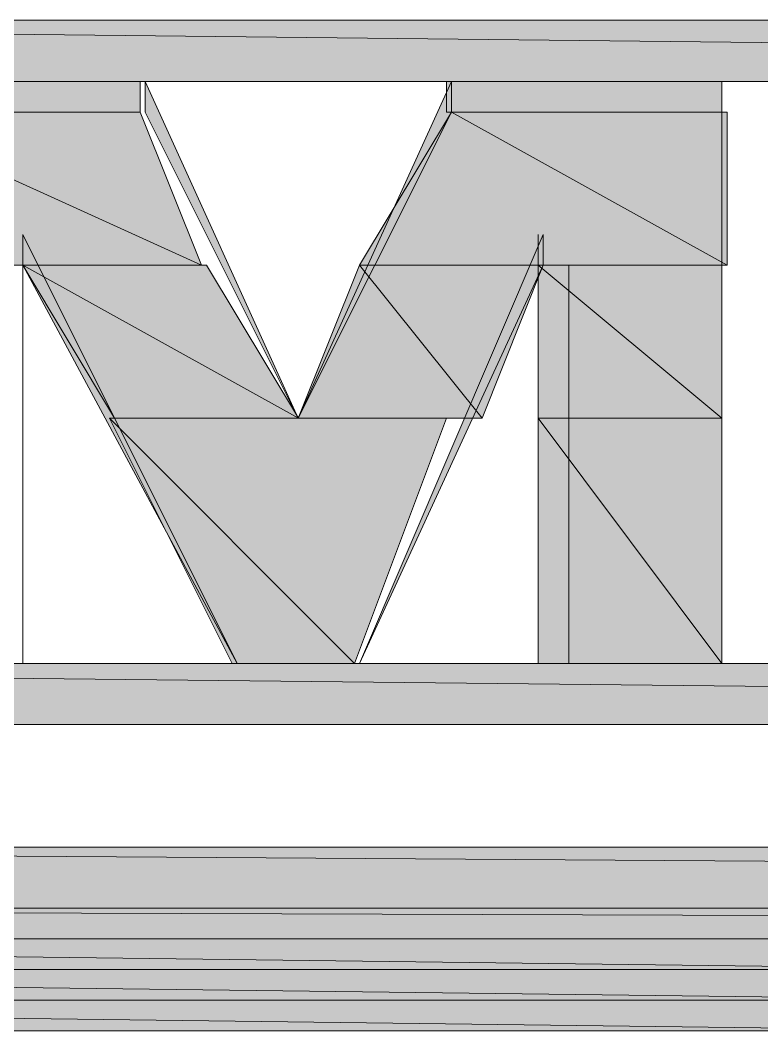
# Model space of a CAD drawing. Header units: millimetres. Extents: x -11 to 1219, y 0 to 1751.
# Drawn here: x 906.69 to 916.84, y 1243.32 to 1257.15 of the extents above; entities that cross this region are included whole.
import ezdxf

# ---------------------------------------------------------------- set-up
doc = ezdxf.new("R2010")
doc.units = ezdxf.units.MM
doc.header["$LTSCALE"] = 10
for name, color, linetype in [('1', 7, 'CONTINUOUS'), ('PDF2_Geometry', 7, 'CONTINUOUS'), ('PDF2_Solid Fills', 7, 'CONTINUOUS')]:
    doc.layers.add(name, color=color, linetype=linetype)

# ---------------------------------------------------------------- blocks, each defined once
blk = doc.blocks.new('Sinee')
at = {"layer": 'PDF2_Geometry', "lineweight": 5}
for points in [[(188.276, -339.739), (187.437, -340.578), (264.597, -340.578)], [(188.276, -339.739), (263.758, -339.739), (264.597, -340.578)], [(200.087, -339.739), (226.087, -339.739)], [(200.087, -340.578), (226.087, -340.578)], [(203.792, -340.997), (207.566, -340.997), (207.566, -340.578), (203.792, -340.578)], [(209.732, -345.191), (207.636, -340.578), (207.636, -340.997)], [(211.829, -340.578), (209.732, -345.191)], [(211.829, -340.997), (211.829, -340.578), (209.732, -345.191)], [(211.759, -340.997), (215.533, -340.997), (215.533, -340.578), (211.759, -340.578)], [(203.792, -340.997), (207.566, -340.997)], [(203.792, -340.997), (203.792, -343.094), (208.404, -343.094)], [(203.792, -340.997), (207.566, -340.997), (208.404, -343.094)], [(209.732, -345.191), (207.636, -340.997)], [(211.829, -340.997), (210.571, -343.094), (215.603, -343.094)], [(211.829, -340.997), (215.603, -340.997)], [(211.829, -340.997), (215.603, -340.997), (215.603, -343.094)], [(215.534, -348.546), (215.534, -340.997)], [(215.534, -348.546), (215.534, -340.997)], [(205.958, -342.675), (205.958, -343.094), (208.894, -348.546)], [(205.958, -342.675), (205.958, -343.094), (205.958, -342.675)], [(205.958, -343.094), (205.958, -342.675), (205.958, -343.094)], [(210.571, -348.546), (213.087, -342.675)], [(210.571, -348.546), (213.087, -343.094), (213.087, -342.675)], [(213.017, -342.675), (213.017, -343.094), (213.017, -342.675)], [(213.017, -343.094), (213.017, -342.675), (213.017, -343.094)], [(205.958, -343.094), (205.958, -343.094)], [(205.958, -343.094), (207.216, -345.191), (209.733, -345.191)], [(205.958, -343.094), (208.474, -343.094), (209.733, -345.191)], [(205.958, -343.094), (208.894, -348.546)], [(205.958, -348.546), (205.958, -343.094)], [(205.958, -348.546), (205.958, -343.094)], [(210.571, -343.094), (209.732, -345.191), (212.248, -345.191)], [(210.571, -343.094), (213.087, -343.094), (212.248, -345.191)], [(213.017, -343.094), (213.017, -343.094)], [(213.017, -343.094), (213.017, -345.191), (215.533, -345.191)], [(213.017, -343.094), (215.533, -343.094), (215.533, -345.191)], [(213.437, -343.094), (213.017, -343.094), (213.017, -348.546), (213.437, -348.546)], [(207.147, -345.191), (209.663, -345.191)], [(207.147, -345.191), (209.663, -345.191)], [(207.147, -345.191), (208.824, -348.546), (210.501, -348.546)], [(207.147, -345.191), (211.759, -345.191), (210.501, -348.546)], [(209.732, -345.191), (211.829, -345.191)], [(209.732, -345.191), (212.248, -345.191), (211.829, -345.191)], [(209.732, -345.191), (209.732, -345.191)], [(209.732, -345.191), (209.732, -345.191)], [(213.017, -345.191), (215.533, -345.191)], [(213.017, -345.191), (215.533, -345.191)], [(213.017, -345.191), (213.017, -348.546), (215.533, -348.546)], [(213.017, -345.191), (215.533, -345.191), (215.533, -348.546)], [(187.018, -348.546), (187.018, -349.384), (264.597, -349.384)], [(187.018, -348.546), (265.016, -348.546), (264.597, -349.384)], [(195.475, -348.546), (208.893, -348.546)], [(208.824, -348.546), (226.017, -348.546)], [(208.824, -348.546), (210.501, -348.546)], [(208.824, -348.546), (210.501, -348.546)], [(208.824, -348.546), (210.501, -348.546)], [(213.017, -348.546), (215.533, -348.546)], [(213.017, -348.546), (215.533, -348.546)], [(213.017, -348.546), (215.533, -348.546)], [(187.018, -349.384), (264.597, -349.384)], [(187.018, -349.384), (264.597, -349.384)], [(187.856, -349.384), (263.758, -349.384)], [(187.856, -349.384), (264.59, -349.384), (263.758, -349.384)], [(188.276, -349.384), (263.758, -349.384)], [(188.276, -349.384), (263.758, -349.384)], [(188.276, -349.384), (263.758, -349.384)], [(188.276, -349.384), (263.758, -349.384)], [(189.953, -349.384), (263.339, -349.384)], [(189.953, -349.384), (263.758, -349.384), (263.339, -349.384)], [(200.087, -349.384), (215.603, -349.384)], [(215.534, -349.384), (233.145, -349.384)], [(187.437, -351.062), (186.179, -351.9), (312.396, -351.9)], [(187.437, -351.062), (311.145, -351.062), (312.396, -351.9)], [(192.469, -351.062), (206.726, -351.062)], [(206.797, -351.062), (226.506, -351.062)], [(186.179, -351.9), (186.179, -352.32), (312.396, -352.32)], [(186.179, -351.9), (312.396, -351.9), (312.396, -352.32)], [(186.179, -352.32), (220.566, -352.32)], [(186.179, -352.32), (220.566, -352.32)], [(186.179, -352.32), (186.179, -352.739), (219.727, -352.739)], [(186.179, -352.32), (220.566, -352.32), (219.727, -352.739)], [(186.179, -352.739), (219.727, -352.739)], [(186.179, -352.739), (219.727, -352.739)], [(186.179, -352.739), (186.179, -353.158), (219.727, -353.158)], [(186.179, -352.739), (219.727, -352.739), (219.727, -353.158)], [(186.179, -353.158), (219.727, -353.158)], [(186.179, -353.158), (219.727, -353.158)], [(186.179, -353.158), (219.727, -353.158)], [(186.179, -353.158), (219.727, -353.158)], [(186.179, -353.158), (219.727, -353.158)], [(186.179, -353.158), (219.727, -353.158)], [(186.179, -353.158), (219.727, -353.158)], [(186.179, -353.158), (219.727, -353.158)], [(186.179, -353.158), (219.727, -353.158)], [(186.179, -353.158), (219.727, -353.158)], [(186.179, -353.158), (219.727, -353.158)], [(186.179, -353.158), (219.727, -353.158)], [(186.179, -353.158), (219.727, -353.158)], [(186.179, -353.158), (219.727, -353.158)], [(186.179, -353.158), (219.727, -353.158)], [(186.179, -353.158), (219.727, -353.158)], [(186.179, -353.158), (186.179, -353.578), (219.307, -353.578)], [(186.179, -353.158), (219.727, -353.158), (219.307, -353.578)]]:
    blk.add_lwpolyline(points, close=True, dxfattribs=at)
for points in [[(200.087, -339.739), (226.087, -339.739), (200.087, -339.739)], [(200.087, -340.578), (226.087, -340.578), (200.087, -340.578)], [(203.792, -340.997), (207.566, -340.997), (203.792, -340.997)], [(211.829, -340.997), (215.603, -340.997), (211.829, -340.997)], [(215.534, -348.546), (215.534, -340.997), (215.534, -348.546)], [(205.958, -342.675), (205.958, -343.094), (205.958, -342.675)], [(213.017, -342.675), (213.017, -343.094), (213.017, -342.675)], [(205.958, -343.094), (205.958, -343.094)], [(205.958, -348.546), (205.958, -343.094), (205.958, -348.546)], [(213.017, -343.094), (213.017, -343.094)], [(207.147, -345.191), (209.663, -345.191), (207.147, -345.191)], [(207.147, -345.191), (209.663, -345.191), (207.147, -345.191)], [(209.732, -345.191), (211.829, -345.191), (209.732, -345.191)], [(209.732, -345.191), (212.248, -345.191), (209.732, -345.191)], [(209.732, -345.191), (209.732, -345.191)], [(213.017, -345.191), (215.533, -345.191), (213.017, -345.191)], [(213.017, -345.191), (215.533, -345.191), (213.017, -345.191)], [(195.475, -348.546), (208.893, -348.546), (195.475, -348.546)], [(208.824, -348.546), (226.017, -348.546), (208.824, -348.546)], [(208.824, -348.546), (210.501, -348.546), (208.824, -348.546)], [(208.824, -348.546), (210.501, -348.546), (208.824, -348.546)], [(213.017, -348.546), (215.533, -348.546), (213.017, -348.546)], [(213.017, -348.546), (215.533, -348.546), (213.017, -348.546)], [(187.018, -349.384), (264.597, -349.384), (187.018, -349.384)], [(187.018, -349.384), (264.597, -349.384), (187.018, -349.384)], [(187.856, -349.384), (263.758, -349.384), (187.856, -349.384)], [(187.856, -349.384), (264.59, -349.384), (187.856, -349.384)], [(188.276, -349.384), (263.758, -349.384), (188.276, -349.384)], [(188.276, -349.384), (263.758, -349.384), (188.276, -349.384)], [(188.276, -349.384), (263.758, -349.384), (188.276, -349.384)], [(188.276, -349.384), (263.758, -349.384), (188.276, -349.384)], [(189.953, -349.384), (263.339, -349.384), (189.953, -349.384)], [(189.953, -349.384), (263.758, -349.384), (189.953, -349.384)], [(200.087, -349.384), (215.603, -349.384), (200.087, -349.384)], [(215.534, -349.384), (233.145, -349.384), (215.534, -349.384)], [(192.469, -351.062), (206.726, -351.062), (192.469, -351.062)], [(206.797, -351.062), (226.506, -351.062), (206.797, -351.062)], [(186.179, -352.32), (220.566, -352.32), (186.179, -352.32)], [(186.179, -352.32), (220.566, -352.32), (186.179, -352.32)], [(186.179, -352.739), (219.727, -352.739), (186.179, -352.739)], [(186.179, -352.739), (219.727, -352.739), (186.179, -352.739)], [(186.179, -353.158), (219.727, -353.158), (186.179, -353.158)], [(186.179, -353.158), (219.727, -353.158), (186.179, -353.158)], [(186.179, -353.158), (219.727, -353.158), (186.179, -353.158)], [(186.179, -353.158), (219.727, -353.158), (186.179, -353.158)], [(186.179, -353.158), (219.727, -353.158), (186.179, -353.158)], [(186.179, -353.158), (219.727, -353.158), (186.179, -353.158)], [(186.179, -353.158), (219.727, -353.158), (186.179, -353.158)], [(186.179, -353.158), (219.727, -353.158), (186.179, -353.158)], [(186.179, -353.158), (219.727, -353.158), (186.179, -353.158)], [(186.179, -353.158), (219.727, -353.158), (186.179, -353.158)], [(186.179, -353.158), (219.727, -353.158), (186.179, -353.158)], [(186.179, -353.158), (219.727, -353.158), (186.179, -353.158)], [(186.179, -353.158), (219.727, -353.158), (186.179, -353.158)], [(186.179, -353.158), (219.727, -353.158), (186.179, -353.158)], [(186.179, -353.158), (219.727, -353.158), (186.179, -353.158)], [(186.179, -353.158), (219.727, -353.158), (186.179, -353.158)]]:
    blk.add_lwpolyline(points, dxfattribs=at)
at = {"layer": 'PDF2_Solid Fills', "lineweight": 5, "transparency": 33554559}
for points in [[(188.276, -339.739), (187.437, -340.578), (264.597, -340.578)], [(188.276, -339.739), (263.758, -339.739), (264.597, -340.578)], [(207.566, -340.997), (207.566, -340.578), (203.792, -340.997)], [(207.566, -340.578), (203.792, -340.997), (203.792, -340.578)], [(209.732, -345.191), (207.636, -340.997), (207.636, -340.578)], [(211.829, -340.997), (211.829, -340.578), (209.732, -345.191)], [(215.534, -340.997), (215.534, -340.578), (211.759, -340.997)], [(215.534, -340.578), (211.759, -340.997), (211.759, -340.578)], [(203.792, -340.997), (203.792, -343.094), (208.404, -343.094)], [(203.792, -340.997), (207.566, -340.997), (208.404, -343.094)], [(211.829, -340.997), (210.571, -343.094), (215.603, -343.094)], [(211.829, -340.997), (215.603, -340.997), (215.603, -343.094)], [(205.958, -342.675), (205.958, -343.094), (208.894, -348.546)], [(210.571, -348.546), (213.087, -342.675), (213.087, -343.094)], [(205.958, -343.094), (207.216, -345.191), (209.733, -345.191)], [(205.958, -343.094), (208.474, -343.094), (209.733, -345.191)], [(210.571, -343.094), (209.732, -345.191), (212.248, -345.191)], [(210.571, -343.094), (213.087, -343.094), (212.248, -345.191)], [(213.017, -343.094), (213.017, -345.191), (215.533, -345.191)], [(213.017, -343.094), (215.533, -343.094), (215.533, -345.191)], [(213.437, -343.094), (213.017, -343.094), (213.437, -348.546)], [(213.017, -343.094), (213.437, -348.546), (213.017, -348.546)], [(207.147, -345.191), (208.824, -348.546), (210.501, -348.546)], [(207.147, -345.191), (211.759, -345.191), (210.501, -348.546)], [(213.017, -345.191), (213.017, -348.546), (215.533, -348.546)], [(213.017, -345.191), (215.533, -345.191), (215.533, -348.546)], [(187.018, -348.546), (187.018, -349.384), (264.597, -349.384)], [(187.018, -348.546), (265.016, -348.546), (264.597, -349.384)], [(187.437, -351.062), (186.179, -351.9), (312.396, -351.9)], [(187.437, -351.062), (311.145, -351.062), (312.396, -351.9)], [(186.179, -351.9), (186.179, -352.32), (312.396, -352.32)], [(186.179, -351.9), (312.396, -351.9), (312.396, -352.32)], [(186.179, -352.32), (186.179, -352.739), (219.727, -352.739)], [(186.179, -352.32), (220.566, -352.32), (219.727, -352.739)], [(186.179, -352.739), (186.179, -353.158), (219.727, -353.158)], [(186.179, -352.739), (219.727, -352.739), (219.727, -353.158)], [(186.179, -353.158), (186.179, -353.578), (219.307, -353.578)], [(186.179, -353.158), (219.727, -353.158), (219.307, -353.578)]]:
    blk.add_solid(points, dxfattribs=at)

msp = doc.modelspace()

# ---------------------------------------------------------------- block references
at = {"layer": '1'}
msp.add_blockref('Sinee', (700.7639, 1596.8942), dxfattribs=at)

doc.saveas('drawing.dxf')
